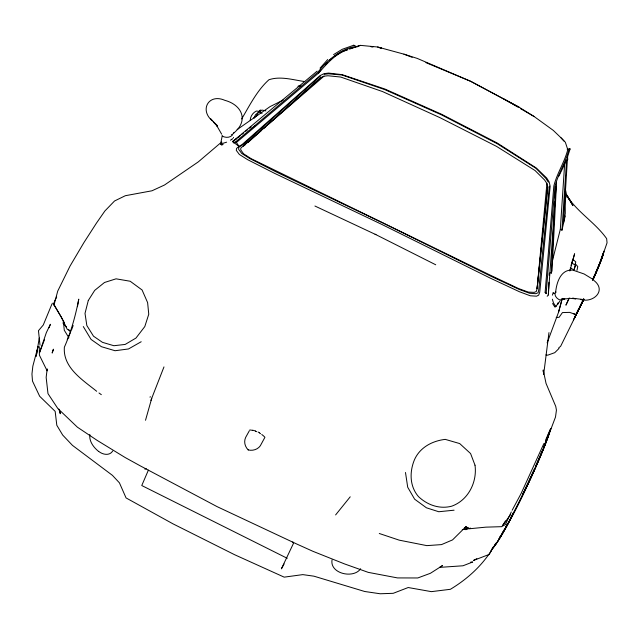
<?xml version="1.0" encoding="UTF-8"?>
<svg xmlns="http://www.w3.org/2000/svg" width="639" height="639" viewBox="0 0 639 639"><rect width="100%" height="100%" fill="white"/><g stroke="black" fill="none" stroke-linecap="round" stroke-linejoin="round"><path stroke-width="0.96" d="M567.576 156.467L563.446 223.37L565.283 213.434L565.18 193.162M543.174 371.842L543.214 369.965L546.041 383.408L555.746 406.38L556.433 410.11L555.507 417.011L550.738 429.632M547.184 296.28L548.334 294.938L548.51 291.025M548.597 289.068L548.901 282.214M549.205 275.369L549.292 273.412M550.035 272.621L551.305 273.109L554.756 201.94M554.948 197.986L555.187 193.042M233.467 137.896L233.491 137.401M556.537 182.339L552.024 270.736L551.305 273.109M560.307 229.393L564.716 162.937M552.32 261.231L560.307 229.401L561.961 230.192L566.625 159.758L564.117 165.213M548.334 294.938L556.098 186.173M222.092 136.578L221.006 141.882M568.303 149.558L568.774 150.101C565.627 162.793 558.039 173.88 554.948 186.524L546.121 293.652L545.123 292.35L553.845 185.989C556.944 173.361 564.549 162.29 567.775 149.622L565.339 142.225L561.074 137.864L553.294 130.396L534.108 116.506L518.972 107.12L470.695 81.321L417.331 58.445L403.936 54.155L377.609 46.998L360.492 45.369L349.261 48.844M546.912 183.489L537.087 288.612L536.289 291.504L534.236 292.366L528.341 292.095L518.517 288.54L490.88 275.457L251.199 158.696L243.539 153.775L240.743 149.853L240.831 148.056L323.957 76.185L327.983 75.761L340.707 77.047L382.553 91.569L439.888 117.624L496.551 146.387L535.043 170.525L544.596 179.998L546.912 183.489L547.711 186.884L537.087 288.612L547.711 186.884M549.356 186.101L538.725 289.986L538.11 292.766L535.809 293.692L529.579 293.269L519.315 289.475L490.864 276.24L382.537 222.811L275.84 171.787L249.761 158.536L241.758 153.472L238.674 149.398L238.714 147.401L243.794 143.983L320.506 75.945M89.827 434.496C88.957 441.142 93.454 447.284 98.398 451.246M70.929 331.322L67.183 329.205L61.136 316.792L54.011 304.995L54.475 301.344L56.671 297.015M543.653 374.494L548.965 332.623M39.259 338.007L36.223 356.274L38.013 346.522L32.853 366.107L31.95 374.023L32.493 381.076L39.666 396.276L55.162 411.364L56.807 425.27L62.694 435.071L72.463 445.375L112.432 475.352L119.437 482.852L126.059 497.925L172.961 523.828L234.481 554.652L284.187 577.145L302.79 574.621L313.933 576.178L364.725 591.498L380.213 593.767L393.225 593.311L408.185 587.529L431.389 591.642L450.375 589.302C466.334 579.693 480.632 567.081 490.808 551.433M77.447 306.712L78.757 299.148C75.546 315.658 71.137 331.809 64.363 347.225C62.798 367.689 82.647 379.925 96.673 391.284M557.599 304.627L557.943 302.87M561.338 298.988L560.555 300.234C557.32 299.236 553.638 295.681 555.483 292.103L556.138 292.151M576.969 270.361L577.768 266.583L575.34 263.843M565.188 215.99L561.961 230.192M552.392 295.146L553.158 293.029L554.692 293.341M555.666 292.023C556.537 282.789 560.667 269.514 572.025 270.121M222.18 135.436L222.06 135.923C225.096 137.896 229.617 137.928 232.276 135.284L231.334 134.517M571.034 265.481L572.496 260.193M54.011 304.995L57.726 291.104L70.002 266.128L83.869 242.668L96.449 223.123L104.892 210.974L114.541 200.989L125.34 195.71L151.97 190.789L164.487 185.022L198.274 161.899L221.701 141.97M547.152 342.871L558.486 312.407L562.296 298.365M558.486 312.407L562.112 299.164M569.884 270.776L570.675 267.941M572.776 260.377L574.613 253.755L569.884 270.872M145.516 420.278L151.755 398.217M332.032 559.932C329.66 573.662 353.559 579.078 360.644 568.734M603.368 252.724L599.43 263.947L592.976 279.203M571.801 262.98L575.412 265.273L574.261 269.123L572.903 270.433M575.036 264.426L575.811 261.934L572.728 259.266M574.285 268.923L575.412 265.273M567.36 157.33L570.1 148.999L569.589 148.727M261.758 434.48A21.55 19.266 16.8 0 1 264.929 437.292L260.305 445.798A11.726 10.44 16.8 0 1 248.22 449.952L248.291 449.744M71.456 330.147L73.173 325.523M602.417 256.247L607.05 242.836L606.651 238.643C595.844 223.37 579.453 213.562 568.606 198.306L572.887 205.646L567.033 195.087M44.554 339.533L39.602 352.456L46.351 332.607L50.401 324.269L49.067 327.735M550.123 429.632L545.578 440.199M150.908 400.389L163.975 366.906M150.037 397.25L150.285 396.619M52.055 303.741L43.268 325.019L38.468 330.683L40.001 345.204M148.392 470.128L141.762 485.528L287.238 558.294M569.014 298.333L565.93 305.17L569.285 297.998M67.231 339.676L70.57 332.32M557.32 304.396L556.114 306.193L555.443 305.921L553.462 302.91L552.352 299.204M560.858 172.115L563.71 166.076M511.304 511.959L505.409 524.483L503.268 525.793M583.695 299.467L560.667 346.234L558.702 347.904M543.893 443.53L521.152 493.436L512.174 510.226M558.75 176.252L560.451 172.977M492.773 548.03L489.266 554.396L473.387 560.499L476.87 558.686M249.322 430.79L245.688 437.356A12.756 11.366 17.5 0 0 248.22 449.952M284.091 563.973L281.4 568.838L293.469 543.366L292.838 541.904M241.654 118.966C249.753 105.323 256.998 90.482 268.955 79.739C280.481 75.865 293.101 79.923 304.763 81.568M493.388 546.904L490.944 551.122L493.651 546.505M220.918 143.535L220.455 144.286L220.862 144.55L223.179 144.262M259.378 111.577L260.369 109.972L259.226 111.458M262.094 113.255L258.723 112.049L256.199 116.01L254.074 117.552M502.366 525.841L505.489 520.921M557.543 304.428L559.892 301.105M577.72 311.928L575.883 314.564L569.621 312.375L562.448 312.583L559.061 317.343L556.194 317.399M318.597 73.054L320.85 69.851M510.337 514.858L501.847 526.664L485.864 527.151L469.745 528.733L465.48 527.087L452.54 539.907L441.509 544.604L426.828 545.626L399.183 540.147L379.278 533.493M255.233 116.641L254.09 118.127L255.432 114.812L258.723 112.049M335.611 514.922L350.212 496.815M232.476 134.494L234.138 132.553M320.051 68.149L327.711 59.539M112.712 451.03C109.588 456.11 102.647 454.672 98.718 451.406M325.219 64.723L327.064 62.734M566.993 160.493L567.576 159.878L567.504 155.517L567.68 159.75M260.584 111.322L261.798 110.052L265.872 110.859M233.315 133.375C249.018 121.202 242.405 104.996 224.84 100.331C208.626 93.134 199.2 110.132 212.436 120.899L210.519 118.734L217.627 125.995L213.41 122.017L217.595 126.594L216.557 125.3L221.677 134.198M558.997 348.479L554.756 352.672L547.743 355.172L545.906 354.933M251.367 129.15L254.897 125.723M556.106 306.337L555.403 306.984L554.668 306.696L552.591 303.509M554.556 306.792L555.187 306.217M247.996 142.489L261.367 130.58M263.595 128.591L265.816 126.61M268.787 123.958L320.77 77.638L323.957 76.185M320.77 77.638L243.379 146.051L244.977 144.997M329.724 60.194L331.865 58.373M233.331 142.864L234.817 142.545L317.711 72.351C327.168 60.897 338.47 50.249 353.463 46.831L355.092 47.502M317.096 71.161L232.564 141.658L239.01 146.291L241.917 144.702L320.091 75.578L324.029 73.669L328.526 73.078L342.161 74.643L385.005 89.077L441.605 114.285L497.166 142.984L536.281 167.993L546.712 178.049L549.189 182.011L550.163 186.316L539.723 292.279L538.669 295.13L536.576 296.192L530.282 295.785L519.539 291.783L490.488 278.229L381.699 224.361L274.403 173.249L247.772 159.75L239.361 154.462L236.286 150.349L236.566 148.432L239.01 146.291L236.39 142.489L234.473 142.074M240.32 135.532L232.564 141.658L236.494 138.767M241.877 134.31L243.427 133.088M245.751 131.251L247.309 130.021M249.633 128.183L251.183 126.961M231.63 139.462L232.748 138.623M238.067 137.609L239.641 136.458M237.117 129.605L270.129 106.569L283.157 100.083M230.455 140.197L231.717 139.35M334.852 56.032L342.424 51.368L346.969 49.93M333.606 54.587L342.24 49.291L353.742 45.233L357.225 46.895M141.203 341.737L128.495 348.958L115.068 350.731L101.417 346.697L91.065 339.437L83.294 326.553M561.665 299.651L564.78 298.748L562.887 299.148L570.252 298.357L575.731 298.828L572.616 298.205L583.359 299.547L580.5 299.419C592.904 303.469 607.202 290.633 593.863 280.425M465.488 527.071L465.703 526.648L469.745 528.733M226.629 142.177L223.235 143.224L220.639 143.248M347.912 49.698C335.571 53.468 327.032 63.565 318.797 72.878L236.39 142.489L234.817 142.545M349.781 49.011L360.492 45.369M470.584 528.126L466.158 529.443L462.277 529.515M144.845 469.13L146.291 468.714M300.913 85.866L297.974 86.321L299.827 86.033M324.205 74.364L328.446 73.82L341.921 74.995L384.534 89.516L441.293 114.764L496.974 143.559L535.977 168.313L545.938 178.457L548.318 182.203M454.089 510.194L438.761 511.743L426.413 507.789L414.623 499.179L407.706 487.23L405.485 472.485M221.429 145.045L222.188 145.021M470.751 562.072L472.692 562.008L462.987 565.779L439.6 567.384L442.492 565.587L430.382 573.303L417.77 577.968L397.506 577.92L368.256 572.368L344.565 563.933L312.862 551.281L296.424 543.869L217.116 506.647L140.676 466.079L125.252 457.58L97.224 440.431L77.375 427.164L57.766 408.433L47.989 393.648L46.152 377.385L47.19 368.911L47.566 370.692M260.313 111.442L256.311 111.058C252.772 112.744 250.4 116.474 250.2 120.228M371.059 46.791L372.952 47.022M379.566 47.821L381.451 48.053L377.609 46.998M252.693 430.191L255.48 430.966M573.598 270.361L584.126 273.979L592.01 278.78M573.582 313.765L575.875 314.556M403.936 54.155L412.171 57.326M425.901 62.622L470.695 81.321L518.972 107.12M314.923 206.022L375.94 234.649M353.742 45.233L354.469 45.585M570.1 148.999L568.87 148.384L569.365 148.647M375.061 234.217L435.726 264.778M570.26 267.981L573.998 269.834M258.148 432.06L259.426 432.723M504.123 99.141L510.976 103.111M512.694 104.101L517.83 107.08M520.402 108.566L534.108 116.506M553.031 292.806L553.829 293.269M98.997 392.977L101.329 394.67M567.184 149.175L567.775 149.622M545.123 292.35L546.409 293.381M561.074 137.864L564.037 141.115M62.862 322.919L66.592 327.24M63.9 321.856L64.331 322.352M68.525 329.492L70.466 331.745M568.606 198.306L570.643 201.349M571.058 201.916L566.809 195.446L568.159 197.595M68.916 337.823L64.283 330.219L63.317 320.746M62.83 319.899L53.085 302.966L53.5 304.739M47.086 370.748L39.41 355.188L39.298 346.689M58.892 409.064L60.29 413.737L60.002 411.867M465.248 527.998L465.687 529.699M565.307 188.904L567.168 197.882M464.401 527.654L464.641 529.483M466.318 526.887L466.67 529.635M548.813 433.098A70.857 5.703 -64.6 0 1 547.311 437.419M546.968 438.346A70.857 5.703 -64.6 0 1 544.676 444.393M544.364 445.199A70.857 5.703 -64.6 0 1 543.374 447.683M541.976 451.142A70.857 5.703 -64.6 0 1 540.866 453.834M540.099 455.671A70.857 5.703 -64.6 0 1 538.909 458.482M538.182 460.184A70.857 5.703 -64.6 0 1 535.905 465.408M534.324 468.978A70.857 5.703 -64.6 0 1 531.872 474.442M531.113 476.095A70.857 5.703 -64.6 0 1 528.022 482.78M527.239 484.458A70.857 5.703 -64.6 0 1 524.451 490.337M524.052 491.167A70.857 5.703 -64.6 0 1 522.846 493.667M513.357 512.622A70.857 5.703 -64.6 0 1 510.777 517.55M507.366 523.9A70.857 5.703 -64.6 0 1 505.585 527.135M504.235 529.539A70.857 5.703 -64.6 0 1 501.439 534.38M500.92 535.25A70.857 5.703 -64.6 0 1 499.434 537.711M495.928 543.158A70.857 5.703 -64.6 0 1 494.274 545.466M550.467 429.312A70.418 5.687 -64.6 0 1 542.303 451.589M541.944 452.468A70.418 5.687 -64.6 0 1 497.03 542.311M496.551 543.014A70.418 5.687 -64.6 0 1 492.733 547.871M550.842 428.601A71.304 5.759 -64.6 0 1 522.534 495.608A71.304 5.759 -64.6 0 1 492.365 548.677M548.23 435.247A68.269 5.511 -64.6 0 1 546.776 439.408M546.449 440.311A68.269 5.511 -64.6 0 1 544.244 446.134M543.941 446.909A68.269 5.511 -64.6 0 1 541.64 452.636M541.289 453.482A68.269 5.511 -64.6 0 1 524.387 491.151M523.964 492.038A68.269 5.511 -64.6 0 1 512.853 514.187M512.39 515.074A68.269 5.511 -64.6 0 1 504.395 529.691M503.5 531.249A68.269 5.511 -64.6 0 1 502.629 532.734M501.647 534.388A68.269 5.511 -64.6 0 1 498.755 539.036M550.714 428.745A70.857 5.719 -64.6 0 1 522.343 495.896A70.857 5.719 -64.6 0 1 492.342 548.47M602.777 254.386A51.847 3.347 -64.1 0 1 602.265 256.031M601.954 256.966A51.847 3.347 -64.1 0 1 601.107 259.346M600.78 260.217A51.847 3.347 -64.1 0 1 595.34 273.452M594.957 274.315A51.847 3.347 -64.1 0 1 592.976 278.796M583.535 298.964A51.847 3.347 -64.1 0 1 581.849 302.407M581.426 303.269A51.847 3.347 -64.1 0 1 579.309 307.527M578.886 308.365A51.847 3.347 -64.1 0 1 577.209 311.696M603.432 252.964A51.527 3.339 -64.1 0 1 602.976 254.825M602.745 255.6A51.527 3.339 -64.1 0 1 593.24 279.083M574.693 317.359A51.527 3.339 -64.1 0 0 583.862 299.116A52.174 3.379 -64.1 0 1 573.399 319.939M602.066 256.902A49.954 3.235 -64.1 0 1 601.499 258.635M601.243 259.362A49.954 3.235 -64.1 0 1 600.364 261.766M600.101 262.469A49.954 3.235 -64.1 0 1 599.222 264.714M598.911 265.504A49.954 3.235 -64.1 0 1 592.848 279.666M583.766 299.076A49.954 3.235 -64.1 0 1 576.865 312.91M576.466 313.685A49.954 3.235 -64.1 0 1 574.621 317.24M603.807 251.239A52.174 3.379 -64.1 0 1 592.68 280.441M603.623 251.335A51.847 3.363 -64.1 0 1 592.832 280.05M583.822 299.252A51.847 3.363 -64.1 0 1 574.165 318.422M249.777 429.967A21.55 19.266 16.8 0 1 252.621 430.398M255.408 431.173A21.55 19.266 16.8 0 1 256.758 431.676M259.354 432.93A21.55 19.266 16.8 0 1 260.584 433.673M475.009 465.208C477.333 482.133 468.211 500.305 451.709 506.184C439.584 509.395 427.395 505.05 418.473 496.607C409.567 486.295 409.423 471.925 414.439 459.792C419.887 447.388 432.26 440.918 445.231 439.368L459.689 443.57L470.584 453.546L475.009 465.208M88.286 300.506L85.011 313.382L86.832 325.523L93.502 336.186L102.456 342.336L113.894 345.723L125.172 344.429L135.963 338.063L144.797 326.569L148.759 314.236L147.617 302.614L142.082 289.986L130.196 281.248L116.058 278.828L104.492 282.486L94.684 290.394L88.286 300.506M53.404 349.277L52.198 352.88L53.404 349.277"/></g></svg>
